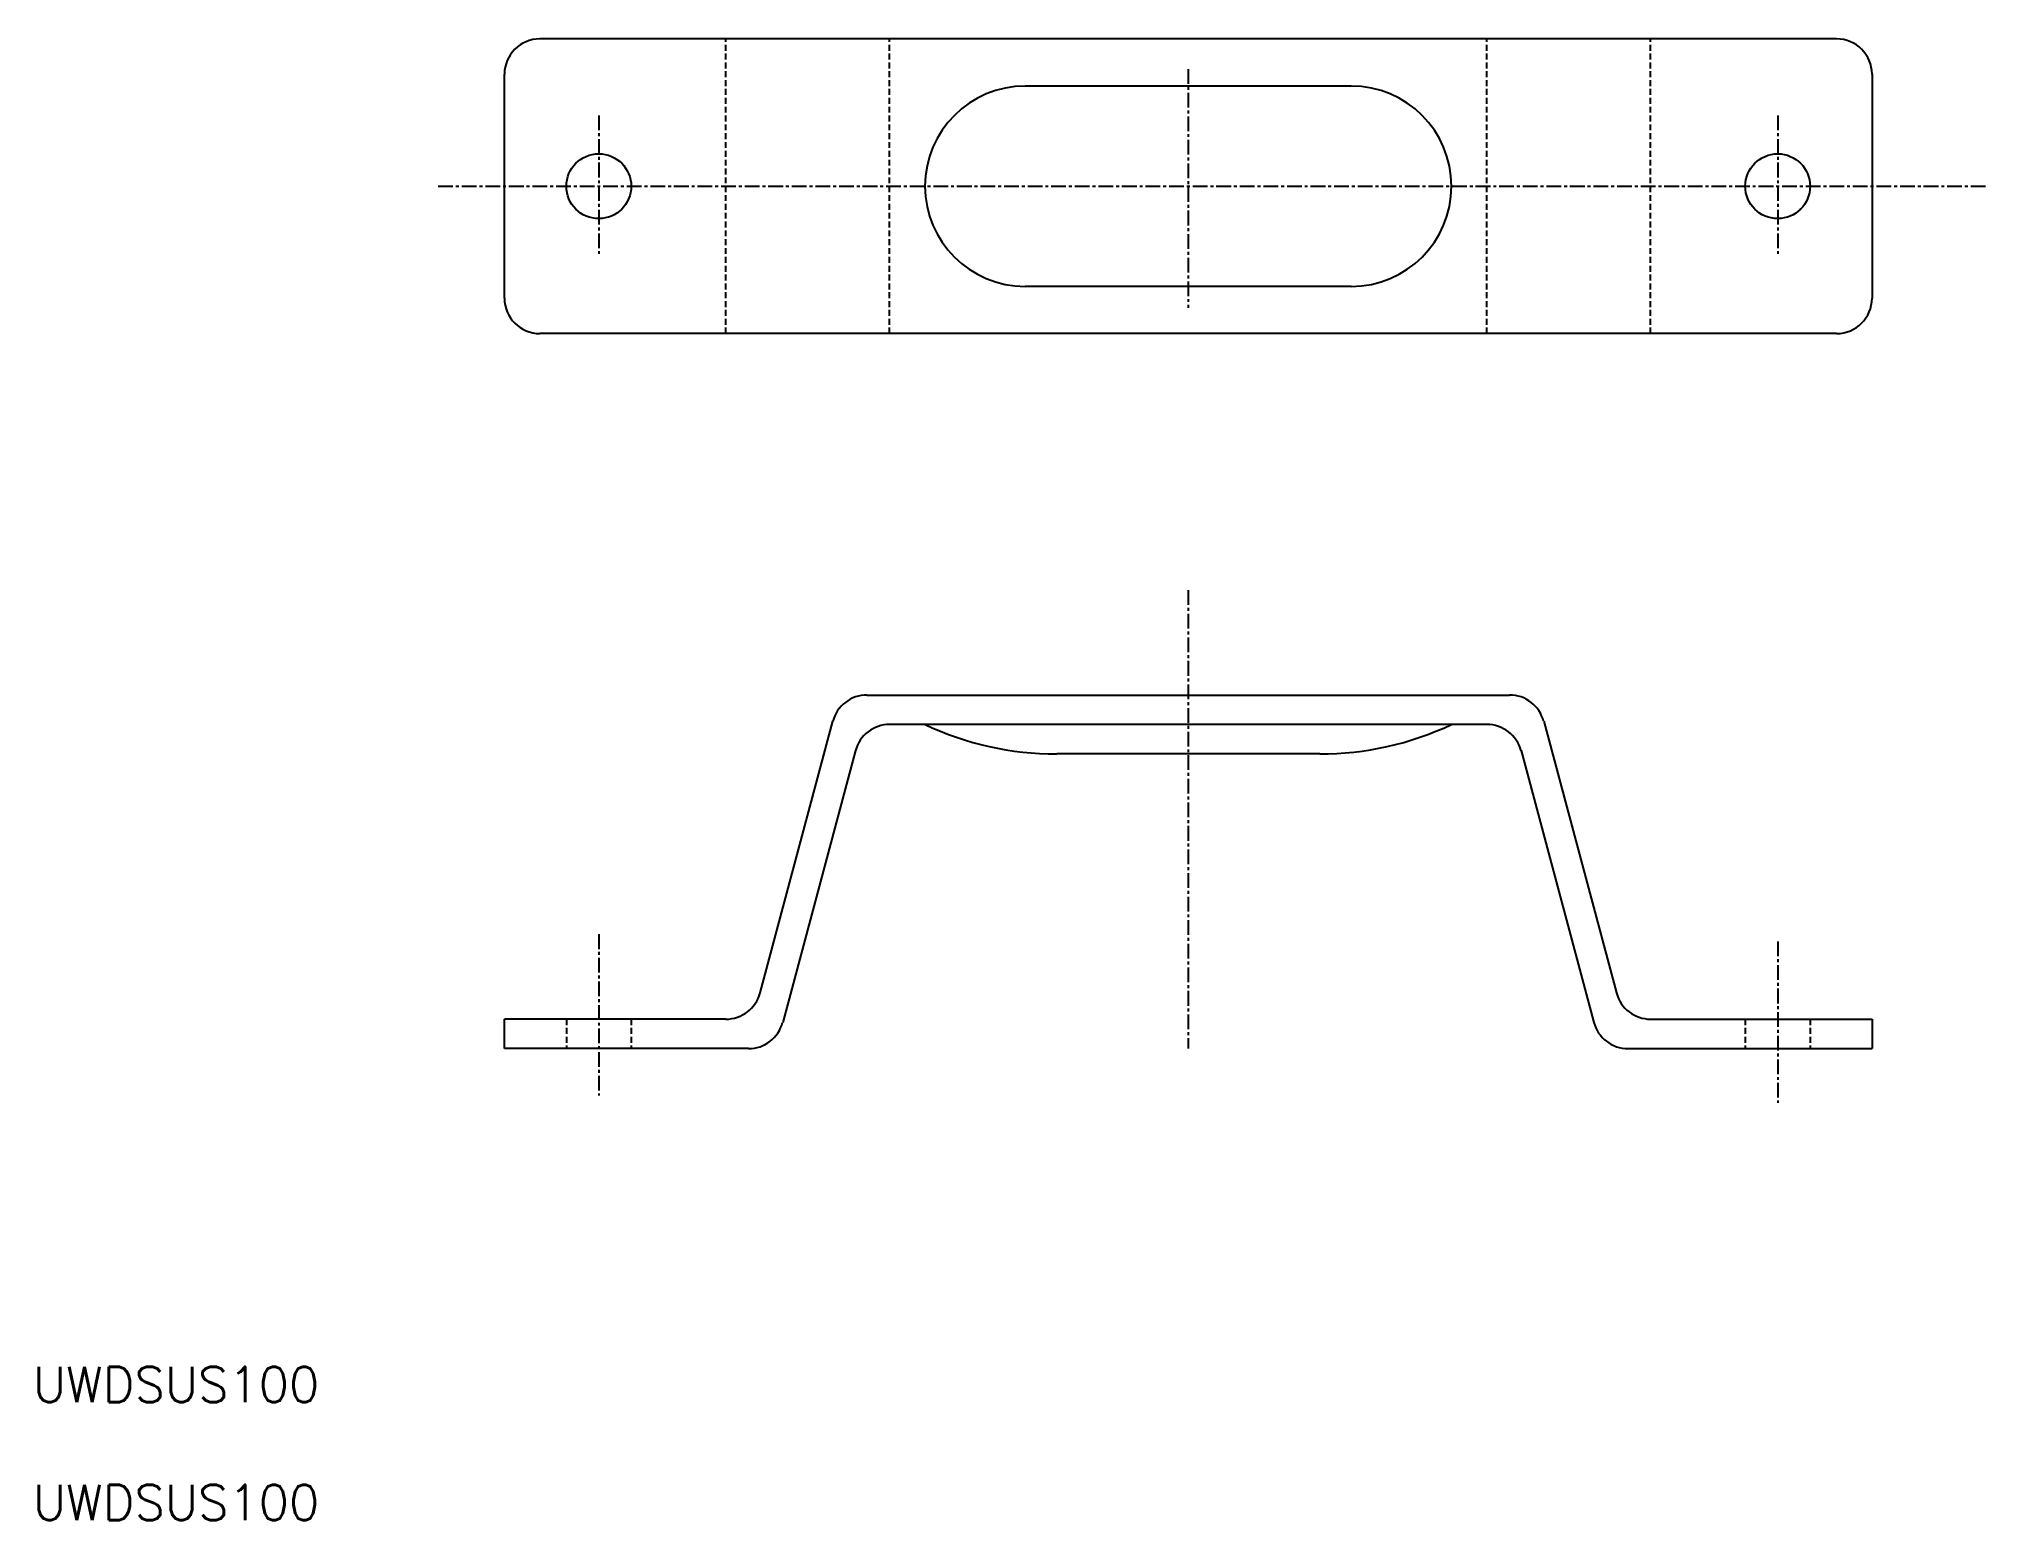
# Model space of a CAD drawing. Extents: x 11 to 176, y 10 to 136.
import ezdxf

# ---------------------------------------------------------------- set-up
doc = ezdxf.new("R2010")
doc.units = 0
doc.linetypes.add('CENTER', pattern=[2, 1.25, -0.25, 0.25, -0.25])
doc.linetypes.add('DASHED', pattern=[0.75, 0.5, -0.25])
doc.layers.get('0').update_dxf_attribs({"linetype": 'CONTINUOUS'})
doc.layers.add('CENTER', color=1, linetype='CENTER')
doc.styles.get("Standard").update_dxf_attribs({"font": 'txt.shx'})

msp = doc.modelspace()

# ---------------------------------------------------------------- linework, layer by layer
at = {"color": 7, "linetype": 'CONTINUOUS'}
for p, q in [((163, 135.67), (53, 135.67)), ((50, 113.67), (50, 132.67)), ((166, 132.67), (166, 113.67)), ((121.83, 131.67), (94.17, 131.67)), ((121.83, 114.67), (94.17, 114.67)), ((163, 110.67), (53, 110.67)), ((80.75, 80), (135.25, 80)), ((71.68, 54.72), (77.85, 77.78)), ((138.15, 77.78), (144.32, 54.72)), ((133.33, 77.5), (82.67, 77.5)), ((79.77, 75.28), (73.6, 52.22)), ((119.16, 75), (96.84, 75)), ((136.23, 75.28), (142.4, 52.22)), ((50, 50), (50, 52.5)), ((68.78, 52.5), (50, 52.5)), ((147.22, 52.5), (166, 52.5)), ((166, 52.5), (166, 50)), ((70.7, 50), (50, 50)), ((145.3, 50), (166, 50))]:
    msp.add_line(p, q, dxfattribs=at)
at = {"color": 3, "linetype": 'DASHED'}
for p, q in [((68.78, 110.67), (68.78, 135.67)), ((82.67, 110.67), (82.67, 135.67)), ((133.33, 110.67), (133.33, 135.67)), ((147.22, 110.67), (147.22, 135.67)), ((55.25, 52.5), (55.25, 50)), ((60.75, 52.5), (60.75, 50)), ((155.25, 52.5), (155.25, 50)), ((160.75, 52.5), (160.75, 50))]:
    msp.add_line(p, q, dxfattribs=at)
at = {"color": 7, "linetype": 'CONTINUOUS'}
for centre in [(58, 123.17), (158, 123.17)]:
    msp.add_circle(centre, 2.75, dxfattribs=at)
for centre, radius, start, end in [((53, 132.67), 3, 90, 180), ((163, 132.67), 3, 0, 90), ((94.17, 123.17), 8.5, 90, 270), ((121.83, 123.17), 8.5, 270, 90), ((53, 113.67), 3, 180, 270), ((163, 113.67), 3, 270, 0), ((80.75, 77), 3, 90, 165), ((135.25, 77), 3, 15, 90), ((82.67, 74.5), 3, 90, 165), ((96.84, 101.18), 26.18, 244.7571, 270), ((119.16, 101.18), 26.18, 270, 295.2429), ((133.33, 74.5), 3, 15, 90), ((68.78, 55.5), 3, 270, 345), ((147.22, 55.5), 3, 195, 270), ((70.7, 53), 3, 270, 345), ((145.3, 53), 3, 195, 270)]:
    msp.add_arc(centre, radius, start, end, dxfattribs=at)
msp.add_point((166, 132.67), dxfattribs=at)
at = {"layer": 'CENTER', "color": 1, "linetype": 'CENTER'}
for p, q in [((108, 133.1), (108, 112.86)), ((58, 129.17), (58, 117.17)), ((158, 129.17), (158, 117.17)), ((44.38, 123.17), (175.76, 123.17)), ((108, 88.89), (108, 50)), ((58, 59.7), (58, 46.01)), ((158, 59.09), (158, 45.39))]:
    msp.add_line(p, q, dxfattribs=at)
msp.add_point((159.94, 121.22), dxfattribs=at)

# ---------------------------------------------------------------- texts
at = {"color": 7, "linetype": 'CONTINUOUS'}
for p in [(10, 20), (10, 10)]:
    msp.add_text('UWDSUS100', height=3, dxfattribs=at).set_placement(p)

doc.saveas('drawing.dxf')
